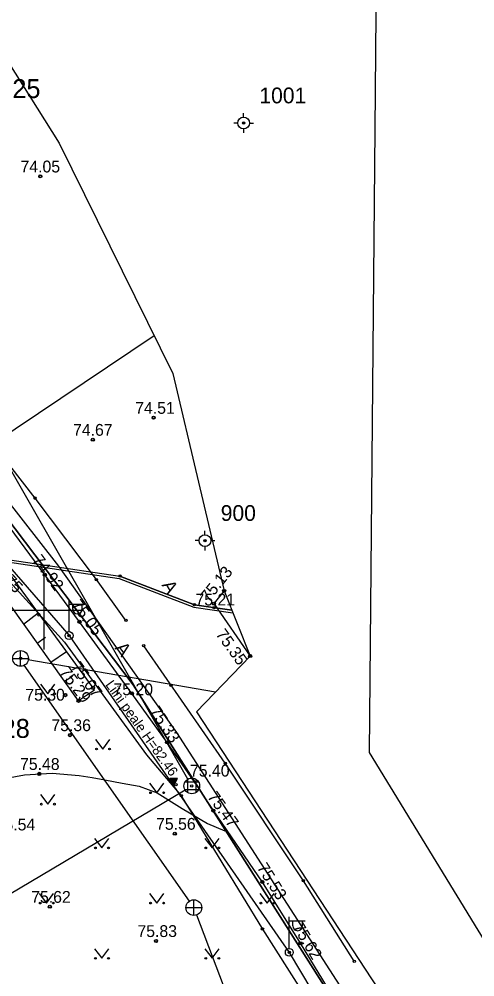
# Model space of a CAD drawing. Extents: x 634699 to 635451, y 6460026 to 6465351.
# Drawn here: x 635348.4 to 635377.3, y 6460876.7 to 6460937.5 of the extents above; entities that cross this region are included whole.
import ezdxf

# ---------------------------------------------------------------- set-up
doc = ezdxf.new("R2010")
doc.units = 0
for name, color, linetype in [('ALUSVORK', 7, 'Continuous'), ('DKAEV', 7, 'Continuous'), ('DTRASS', 7, 'Continuous'), ('HALJASTUS', 7, 'Continuous'), ('HORISONTAAL-EH2000', 7, 'Continuous'), ('KKAEV', 7, 'Continuous'), ('KORGUS-EH2000', 7, 'Continuous'), ('KTRASS', 7, 'Continuous'), ('LIIKLUS', 7, 'Continuous'), ('MOOTKORG_MUU', 7, 'Continuous'), ('MOOTMPUNKT', 7, 'Continuous'), ('MOOTPIIR', 7, 'Continuous'), ('MPKAABEL', 7, 'Continuous'), ('MPOHULIIN', 7, 'Continuous'), ('PIIR', 7, 'Continuous'), ('POST', 7, 'Continuous'), ('RELJEEF', 7, 'Continuous'), ('SITRASS', 7, 'Continuous'), ('TEE', 7, 'Continuous'), ('VORK', 7, 'Continuous'), ('VTRASS', 7, 'Continuous')]:
    doc.layers.add(name, color=color, linetype=linetype)

msp = doc.modelspace()

# ---------------------------------------------------------------- linework, layer by layer
at = {"layer": 'ALUSVORK'}
for p, q in [((635362.667, 6460931.276), (635362.667, 6460931.526)), ((635362.292, 6460930.901), (635362.042, 6460930.901)), ((635363.042, 6460930.901), (635363.292, 6460930.901)), ((635362.667, 6460930.526), (635362.667, 6460930.276)), ((635360.215, 6460904.787), (635360.215, 6460905.037)), ((635359.84, 6460904.412), (635359.59, 6460904.412)), ((635360.215, 6460904.037), (635360.215, 6460903.787)), ((635360.59, 6460904.412), (635360.84, 6460904.412))]:
    msp.add_line(p, q, dxfattribs=at)
for centre, radius in [((635362.667, 6460930.901), 0.375), ((635362.667, 6460930.901), 0.022), ((635360.215, 6460904.412), 0.375), ((635360.215, 6460904.412), 0.022)]:
    msp.add_circle(centre, radius, dxfattribs=at)
at = {"layer": 'DKAEV'}
for p, q in [((635358.946, 6460889.099), (635359.812, 6460889.099)), ((635359.129, 6460888.416), (635359.129, 6460889.282)), ((635359.629, 6460889.282), (635359.629, 6460888.416)), ((635359.812, 6460888.599), (635358.946, 6460888.599))]:
    msp.add_line(p, q, dxfattribs=at)
msp.add_circle((635359.379, 6460888.849), 0.5, dxfattribs=at)
at = {"layer": 'DTRASS'}
for points in [[(635359.123, 6460889.279), (635324.524, 6460949.706)], [(635340.035, 6460877.363), (635358.95, 6460888.592)]]:
    msp.add_lwpolyline(points, dxfattribs=at)
at = {"layer": 'HALJASTUS'}
for p, q in [((635349.775, 6460895.297), (635350.238, 6460894.69)), ((635350.238, 6460894.69), (635350.683, 6460895.297)), ((635353.275, 6460891.797), (635353.738, 6460891.19)), ((635353.738, 6460891.19), (635354.183, 6460891.797)), ((635356.703, 6460889.022), (635357.166, 6460888.415)), ((635357.166, 6460888.415), (635357.612, 6460889.022)), ((635349.775, 6460888.297), (635350.238, 6460887.69)), ((635350.238, 6460887.69), (635350.683, 6460888.297)), ((635353.203, 6460885.522), (635353.666, 6460884.915)), ((635353.666, 6460884.915), (635354.112, 6460885.522)), ((635360.203, 6460885.522), (635360.666, 6460884.915)), ((635360.666, 6460884.915), (635361.112, 6460885.522)), ((635349.703, 6460882.022), (635350.166, 6460881.415)), ((635350.166, 6460881.415), (635350.612, 6460882.022)), ((635356.703, 6460882.022), (635357.166, 6460881.415)), ((635357.166, 6460881.415), (635357.612, 6460882.022)), ((635363.703, 6460882.022), (635364.166, 6460881.415)), ((635364.166, 6460881.415), (635364.612, 6460882.022)), ((635353.203, 6460878.522), (635353.666, 6460877.915)), ((635353.666, 6460877.915), (635354.112, 6460878.522)), ((635360.203, 6460878.522), (635360.666, 6460877.915)), ((635360.666, 6460877.915), (635361.112, 6460878.522))]:
    msp.add_line(p, q, dxfattribs=at)
for centre in [(635349.837, 6460894.69), (635350.666, 6460894.69), (635353.337, 6460891.19), (635354.166, 6460891.19), (635356.765, 6460888.415), (635357.594, 6460888.415), (635349.837, 6460887.69), (635350.666, 6460887.69), (635353.265, 6460884.915), (635354.094, 6460884.915), (635360.265, 6460884.915), (635361.094, 6460884.915), (635349.765, 6460881.415), (635350.594, 6460881.415), (635356.765, 6460881.415), (635357.594, 6460881.415), (635363.765, 6460881.415), (635364.594, 6460881.415), (635353.265, 6460877.915), (635354.094, 6460877.915), (635360.265, 6460877.915), (635361.094, 6460877.915)]:
    msp.add_circle(centre, 0.055, dxfattribs=at)
at = {"layer": 'HORISONTAAL-EH2000'}
for points in [[(635339.675, 6460884.653), (635341.474, 6460886.008), (635343.273, 6460887.363), (635344.239, 6460888.007), (635346.109, 6460888.889), (635347.614, 6460889.337), (635348.774, 6460889.549), (635350.526, 6460889.659), (635352.241, 6460889.512), (635353.053, 6460889.376), (635353.866, 6460889.241)], [(635353.866, 6460889.241), (635354.953, 6460889.034), (635356.041, 6460888.827), (635357.185, 6460888.418), (635358.759, 6460887.411), (635360.369, 6460886.465), (635360.923, 6460886.232), (635361.478, 6460886)]]:
    msp.add_lwpolyline(points, dxfattribs=at)
at = {"layer": 'KKAEV'}
for p, q in [((635348.515, 6460896.437), (635348.515, 6460897.437)), ((635348.015, 6460896.937), (635349.015, 6460896.937)), ((635359.508, 6460880.63), (635359.508, 6460881.63)), ((635359.008, 6460881.13), (635360.008, 6460881.13))]:
    msp.add_line(p, q, dxfattribs=at)
for centre in [(635348.515, 6460896.937), (635359.508, 6460881.13)]:
    msp.add_circle(centre, 0.5, dxfattribs=at)
at = {"layer": 'KORGUS-EH2000'}
for centre in [(635349.77, 6460927.517), (635356.96, 6460912.206), (635353.101, 6460910.81), (635361.435, 6460901.219), (635352.255, 6460899.263), (635363.081, 6460897.09), (635353.117, 6460895.066), (635351.359, 6460894.611), (635352.197, 6460894.247), (635351.658, 6460892.073), (635357.814, 6460891.61), (635349.705, 6460889.612), (635358.301, 6460885.818), (635363.86, 6460882.751), (635350.373, 6460881.184), (635357.114, 6460879.015)]:
    msp.add_circle(centre, 0.1, dxfattribs=at)
at = {"layer": 'KTRASS'}
for points in [[(635348.987, 6460896.875), (635360.894, 6460894.814)], [(635348.717, 6460896.512), (635359.221, 6460881.54)], [(635359.686, 6460880.663), (635363.597, 6460870.353)]]:
    msp.add_lwpolyline(points, dxfattribs=at)
at = {"layer": 'LIIKLUS'}
for points in [[(635355.202, 6460899.35), (635353.329, 6460901.936), (635349.438, 6460907.104), (635346.205, 6460911.253)], [(635369.687, 6460877.728), (635366.456, 6460882.836), (635361.507, 6460890.284), (635356.328, 6460897.739)]]:
    msp.add_lwpolyline(points, dxfattribs=at)
at = {"layer": 'MOOTKORG_MUU'}
for centre in [(635350.057, 6460902.247), (635360.776, 6460900.415), (635355.571, 6460894.72), (635360.751, 6460887.283), (635366.273, 6460878.869)]:
    msp.add_circle(centre, 0.1, dxfattribs=at)
at = {"layer": 'MOOTMPUNKT'}
for centre in [(635362.667, 6460930.901), (635349.77, 6460927.517), (635356.96, 6460912.206), (635353.101, 6460910.81), (635349.438, 6460907.104), (635360.215, 6460904.412), (635350.057, 6460902.247), (635354.819, 6460902.158), (635353.329, 6460901.936), (635361.435, 6460901.219), (635359.547, 6460900.342), (635360.776, 6460900.415), (635349.693, 6460899.702), (635360.78, 6460900.159), (635352.255, 6460899.263), (635355.202, 6460899.35), (635351.595, 6460898.388), (635356.328, 6460897.739), (635348.515, 6460896.937), (635363.081, 6460897.09), (635353.117, 6460895.066), (635358.064, 6460895.231), (635351.359, 6460894.611), (635352.197, 6460894.247), (635355.571, 6460894.72), (635351.658, 6460892.073), (635357.814, 6460891.61), (635361.507, 6460890.284), (635349.705, 6460889.612), (635358.373, 6460888.934), (635359.379, 6460888.849), (635358.716, 6460888.227), (635360.751, 6460887.283), (635358.301, 6460885.818), (635363.86, 6460882.751), (635366.456, 6460882.836), (635350.373, 6460881.184), (635363.865, 6460879.767), (635357.114, 6460879.015), (635366.273, 6460878.869), (635365.564, 6460878.292), (635369.687, 6460877.728)]:
    msp.add_circle(centre, 0.075, dxfattribs=at)
at = {"layer": 'MOOTPIIR'}
msp.add_lwpolyline([(635281.985, 6460895.14), (635287.703, 6460924.885), (635292.113, 6460941.08), (635296.603, 6460957.755), (635307.454, 6460965.235), (635315.455, 6460954.956), (635318.532, 6460952.134), (635321.794, 6460950.317), (635325.743, 6460949.101), (635330.476, 6460948.286), (635333.247, 6460948.826), (635337.103, 6460951.689), (635350.962, 6460929.622), (635358.173, 6460915.012), (635361.435, 6460901.219), (635363.081, 6460897.09), (635359.686, 6460893.558), (635375.324, 6460869.669), (635340.553, 6460871.697), (635339.368, 6460884.661), (635295.123, 6460892.868), (635281.985, 6460895.14)], dxfattribs=at)
at = {"layer": 'MPKAABEL'}
for points in [[(635325.569, 6460905.553), (635326.496, 6460905.516), (635345.098, 6460903.451), (635354.781, 6460902.012), (635359.509, 6460900.196), (635361.99, 6460899.828)], [(635325.591, 6460905.702), (635326.507, 6460905.666), (635345.117, 6460903.6), (635354.819, 6460902.158), (635359.547, 6460900.342), (635361.925, 6460899.989)], [(635361.925, 6460899.989), (635359.547, 6460900.342), (635354.819, 6460902.158)]]:
    msp.add_lwpolyline(points, dxfattribs=at)
at = {"layer": 'MPOHULIIN'}
for p, q in [((635358.227, 6460888.839), (635357.981, 6460889.326)), ((635358.473, 6460889.326), (635357.981, 6460889.326)), ((635357.989, 6460889.31), (635358.333, 6460889.048)), ((635358.008, 6460889.326), (635358.344, 6460889.071)), ((635358.015, 6460889.259), (635358.321, 6460889.025)), ((635358.041, 6460889.207), (635358.31, 6460889.003)), ((635358.05, 6460889.326), (635358.356, 6460889.093)), ((635358.067, 6460889.156), (635358.298, 6460888.98)), ((635358.091, 6460889.326), (635358.367, 6460889.116)), ((635358.092, 6460889.105), (635358.287, 6460888.957)), ((635358.118, 6460889.054), (635358.275, 6460888.935)), ((635358.132, 6460889.326), (635358.379, 6460889.139)), ((635358.144, 6460889.003), (635358.264, 6460888.912)), ((635358.17, 6460888.952), (635358.252, 6460888.889)), ((635358.173, 6460889.326), (635358.39, 6460889.161)), ((635358.196, 6460888.901), (635358.241, 6460888.867)), ((635358.215, 6460889.326), (635358.401, 6460889.184)), ((635358.222, 6460888.849), (635358.229, 6460888.844)), ((635358.227, 6460888.839), (635358.473, 6460889.326)), ((635358.256, 6460889.326), (635358.413, 6460889.207)), ((635358.297, 6460889.326), (635358.424, 6460889.229)), ((635358.338, 6460889.326), (635358.436, 6460889.252)), ((635358.38, 6460889.326), (635358.447, 6460889.275)), ((635358.421, 6460889.326), (635358.459, 6460889.297)), ((635358.462, 6460889.326), (635358.47, 6460889.32))]:
    msp.add_line(p, q, dxfattribs=at)
msp.add_lwpolyline([(635302.591, 6460962.153), (635315.26, 6460934.647), (635337.422, 6460914.674), (635351.595, 6460898.388), (635365.564, 6460878.292), (635370.534, 6460869.949)], dxfattribs=at)
at = {"layer": 'PIIR'}
msp.add_lwpolyline([(635388.81, 6460841.1), (635372.77, 6460868.3), (635355.67, 6460895.26), (635346.9, 6460906.81), (635340.1, 6460914.81), (635316.11, 6460939.45), (635311.8, 6460942.78), (635308.86, 6460944.28), (635304.73, 6460943.36), (635311.19, 6460971.35), (635311.69, 6460968.08), (635314.19, 6460961.28), (635317.56, 6460955.9), (635321.61, 6460950.77), (635326.43, 6460949.01), (635331.49, 6460949.15), (635371.23, 6460957.46), (635370.99, 6460930.5), (635370.64, 6460890.96), (635416, 6460816.81)], dxfattribs=at)
msp.add_lwpolyline([(635285.58, 6460848.68), (635290.2, 6460868.39), (635299.8, 6460866.25), (635301.99, 6460876.05), (635293.26, 6460878.06), (635297.29, 6460896.24), (635304.73, 6460943.36), (635308.86, 6460944.28), (635311.8, 6460942.78), (635316.11, 6460939.45), (635340.1, 6460914.81), (635346.9, 6460906.81), (635355.67, 6460895.26), (635372.77, 6460868.3), (635388.81, 6460841.1), (635392.98, 6460833.08), (635404.57, 6460810.09), (635360.08, 6460809.73), (635370.05, 6460856.81), (635336.05, 6460851.51), (635306.33, 6460846.87)], close=True, dxfattribs=at)
at = {"layer": 'POST'}
for p, q in [((635351.596, 6460898.638), (635351.596, 6460900.638)), ((635351.596, 6460900.388), (635352.596, 6460900.388)), ((635351.823, 6460900.067), (635351.823, 6460900.388)), ((635352.435, 6460900.067), (635352.435, 6460900.388)), ((635351.596, 6460898.388), (635351.596, 6460898.388)), ((635365.564, 6460878.542), (635365.564, 6460880.542)), ((635365.564, 6460880.292), (635366.564, 6460880.292)), ((635365.791, 6460879.971), (635365.791, 6460880.292)), ((635366.403, 6460879.971), (635366.403, 6460880.292)), ((635365.564, 6460878.292), (635365.564, 6460878.292))]:
    msp.add_line(p, q, dxfattribs=at)
for centre in [(635351.595, 6460898.388), (635365.564, 6460878.292)]:
    msp.add_circle(centre, 0.25, dxfattribs=at)
for centre in [(635352.129, 6460900.067), (635366.097, 6460879.971)]:
    msp.add_arc(centre, 0.306, 180, 0, dxfattribs=at)
at = {"layer": 'RELJEEF'}
for p, q in [((635348.712, 6460899.121), (635349.639, 6460899.821)), ((635349.579, 6460897.909), (635350.092, 6460898.283)), ((635350.437, 6460896.709), (635351.428, 6460897.375)), ((635351.31, 6460895.488), (635351.802, 6460895.819)), ((635352.182, 6460894.268), (635353.201, 6460894.952))]:
    msp.add_line(p, q, dxfattribs=at)
for points in [[(635353.117, 6460895.066), (635347.744, 6460902.412), (635346.428, 6460904.15), (635343.027, 6460907.014), (635339.477, 6460908.191), (635332.632, 6460910.728), (635329.512, 6460912.29)], [(635352.197, 6460894.247), (635346.167, 6460902.682), (635338.977, 6460906.993), (635328.786, 6460910.876)]]:
    msp.add_lwpolyline(points, dxfattribs=at)
at = {"layer": 'SITRASS'}
for points in [[(635295.554, 6460954.387), (635303.309, 6460951.803), (635306.657, 6460947.273), (635310, 6460943.423), (635312.542, 6460940.933), (635317.933, 6460934.251), (635322.231, 6460928.585), (635329.683, 6460920.482), (635336.622, 6460914.026), (635342.899, 6460907.211), (635351.295, 6460897.974), (635356.514, 6460890.823), (635358.716, 6460888.227), (635363.865, 6460879.767), (635370.078, 6460869.975)], [(635293.026, 6460944.681), (635300.09, 6460945.248), (635303.136, 6460945.611), (635307.159, 6460946.644), (635310.805, 6460946.699), (635312.848, 6460946.394), (635315.629, 6460943.92), (635321.819, 6460937.17), (635330.607, 6460926.575), (635338.052, 6460917.957), (635342.904, 6460913.05), (635350.913, 6460902.785), (635358.415, 6460892.236), (635372.868, 6460869.813)]]:
    msp.add_lwpolyline(points, dxfattribs=at)
at = {"layer": 'TEE'}
for points in [[(635371.177, 6460870.823), (635366.273, 6460878.869), (635363.86, 6460882.751), (635360.751, 6460887.283), (635359.725, 6460888.85), (635357.814, 6460891.61), (635355.571, 6460894.72), (635352.255, 6460899.263), (635350.057, 6460902.247), (635346.518, 6460907.006)], [(635361.435, 6460901.219), (635360.776, 6460900.415), (635363.081, 6460897.09)]]:
    msp.add_lwpolyline(points, dxfattribs=at)
at = {"layer": 'VORK'}
for p, q in [((635350, 6460902.5), (635350, 6460897.5)), ((635347.5, 6460900), (635352.5, 6460900))]:
    msp.add_line(p, q, dxfattribs=at)
at = {"layer": 'VTRASS'}
msp.add_lwpolyline([(635335.919, 6460885.301), (635335.266, 6460899.791), (635336.23, 6460902.021), (635338.581, 6460905.035), (635343.704, 6460908.53), (635356.983, 6460917.423)], dxfattribs=at)

# ---------------------------------------------------------------- texts
at = {"layer": 'ALUSVORK'}
for s, p in [('1001', (635363.667, 6460932.151)), ('900', (635361.215, 6460905.662))]:
    msp.add_text(s, height=1, dxfattribs=at).set_placement(p)
at = {"layer": 'KORGUS-EH2000'}
for s, p in [('74.05', (635348.514, 6460927.767)), ('74.51', (635355.79, 6460912.456)), ('74.67', (635351.845, 6460911.06)), ('75.30', (635348.818, 6460894.258)), ('75.36', (635350.471, 6460892.323)), ('75.48', (635348.484, 6460889.862)), ('75.54', (635346.938, 6460886.027)), ('75.56', (635357.114, 6460886.068)), ('75.62', (635349.19, 6460881.434)), ('75.83', (635355.931, 6460879.265))]:
    msp.add_text(s, height=0.75, dxfattribs=at).set_placement(p)
for s, rotation, p in [('74.75', 312.68161, (635346.483, 6460902.863)), ('75.13', 51.02748, (635360.437, 6460900.454)), ('75.05', 306.56212, (635351.698, 6460900.32)), ('75.35', 305.7025, (635360.868, 6460898.471)), ('75.07', 305.97121, (635351.675, 6460896.394)), ('75.29', 306.4327, (635350.948, 6460896.056)), ('75.33', 303.68184, (635356.67, 6460893.588)), ('75.53', 302.16306, (635363.487, 6460883.671))]:
    msp.add_text(s, height=0.75, rotation=rotation, dxfattribs=at).set_placement(p)
at = {"layer": 'MOOTKORG_MUU'}
for s, rotation, p in [('74.92', 306.36413, (635349.227, 6460903.172)), ('75.47', 305.59208, (635360.337, 6460888.158)), ('75.62', 301.16338, (635365.749, 6460879.902))]:
    msp.add_text(s, height=0.75, rotation=rotation, dxfattribs=at).set_placement(p)
for s, p in [('75.21', (635359.614, 6460900.295)), ('75.20', (635354.409, 6460894.6)), ('75.40', (635359.265, 6460889.446))]:
    msp.add_text(s, height=0.75, dxfattribs=at).set_placement(p)
at = {"layer": 'MPOHULIIN'}
msp.add_text('Liini peale H=82.46', height=0.62652, rotation=305.36105, dxfattribs=at).set_placement((635353.868, 6460895.271))
at = {"layer": 'PIIR'}
for s, p in [('33101:001:0125', (635338.181, 6460932.484)), ('33101:001:0128', (635337.501, 6460891.897))]:
    msp.add_text(s, height=1.2, dxfattribs=at).set_placement(p)
at = {"layer": 'TEE'}
for rotation, p in [(300.95183, (635357.445, 6460901.593)), (307.32016, (635354.467, 6460897.588))]:
    msp.add_text('A', height=0.85, rotation=rotation, dxfattribs=at).set_placement(p)

doc.saveas('drawing.dxf')
